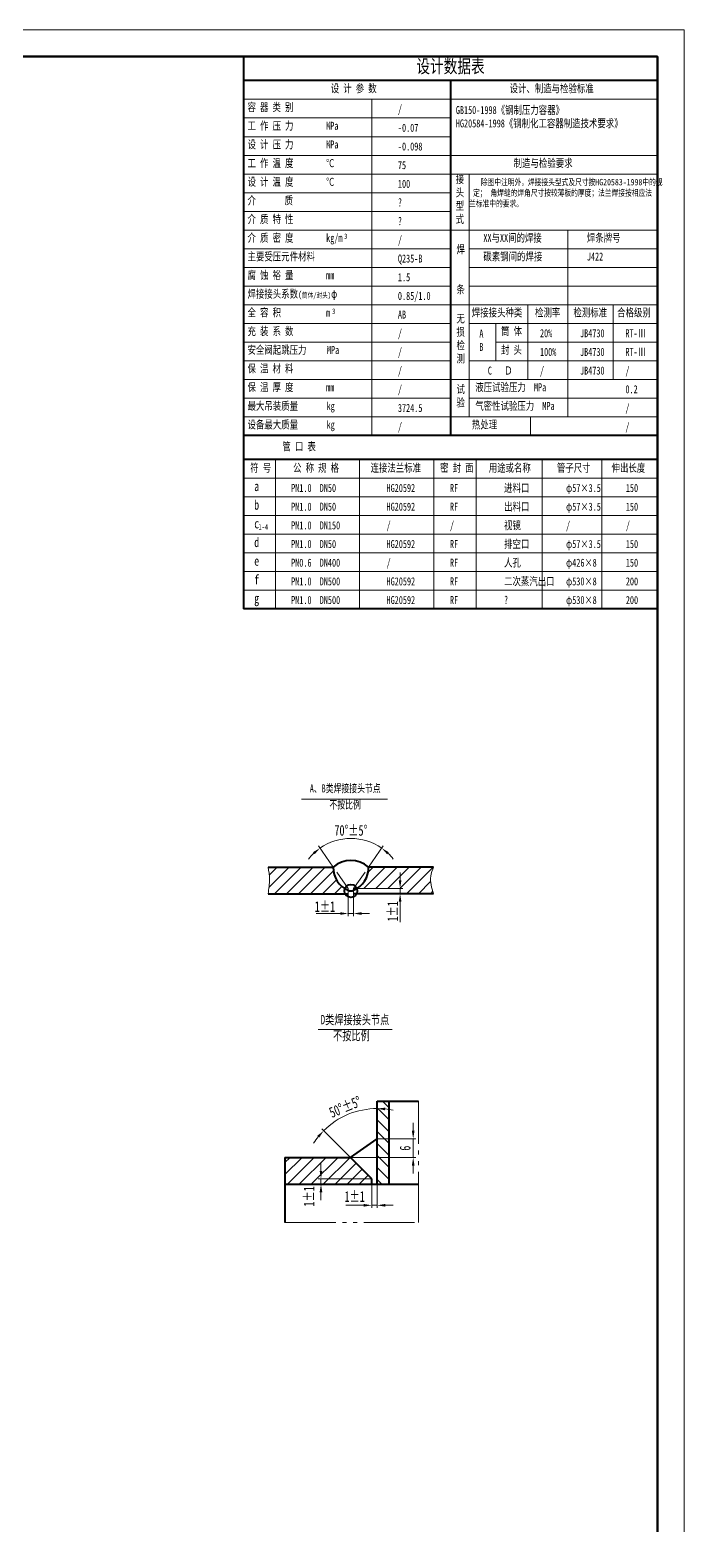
# Model space of a CAD drawing. Extents: x 588 to 17114, y -11774 to 841.
# Drawn here: x 13439 to 17114, y -7565 to 841 of the extents above; entities that cross this region are included whole.
import ezdxf

# ---------------------------------------------------------------- set-up
doc = ezdxf.new("R2010")
doc.units = 0
doc.header["$LTSCALE"] = 10
doc.header["$PDMODE"] = 1
doc.linetypes.add('JXX-L', pattern=[2.9499999999999997, 1.9, -0.25, 0.15, -0.25, 0.15, -0.25])
doc.linetypes.add('XX-L', pattern=[1.25, 0.75, -0.5])
doc.layers.get('Defpoints').update_dxf_attribs({"linetype": 'CONTINUOUS'})
for name, color, linetype, lineweight in [('A 粗实线', 1, 'CONTINUOUS', 40), ('B 细实线', 7, 'CONTINUOUS', 18), ('C 文 字', 2, 'CONTINUOUS', 20), ('G 长虚线', 6, 'XX-L', 20), ('I 长双点线', 3, 'JXX-L', 18), ('J 标注尺寸', 2, 'CONTINUOUS', 18)]:
    doc.layers.add(name, color=color, linetype=linetype, lineweight=lineweight)
doc.styles.add('HZTXT', font='SIMFANG.TTF', dxfattribs={"width": 0.75})
doc.styles.get("Standard").update_dxf_attribs({"font": 'SIMFANG.TTF'})
doc.styles.add('style2', font='SIMFANG.TTF', dxfattribs={"width": 0.7})
doc.styles.add('标题中文', font='SIMFANG.TTF', dxfattribs={"width": 0.7})
doc.dimstyles.new('通用标注4.0', dxfattribs={"dimscale": 15, "dimtxt": 3, "dimasz": 2.2, "dimexe": 1, "dimexo": 0, "dimgap": 1, "dimtad": 1, "dimdec": 0, "dimzin": 0, "dimdsep": 46, "dimtxsty": 'Standard', "dimcen": 0, "dimadec": 0, "dimazin": 0, "dimtfac": 0.375, "dimtdec": 0, "dimtmove": 2, "dimatfit": 3, "dimfxl": 0, "dimtzin": 0, "dimarcsym": 0})

# ---------------------------------------------------------------- blocks, each defined once
blk = doc.blocks.new('*D20')
at = {"layer": 'Defpoints', "color": 0}
for p in [(3057.883918135711, 4137.645602098165), (3047.205497225733, 4127.329979971777), (3060.40881783709, 4127.329979971777), (3052.807157531412, 4119.329979971777), (3054.807157531412, 4119.329979971777)]:
    blk.add_point(p, dxfattribs=at)
at = {"layer": 'J 标注尺寸', "color": 0, "lineweight": -2}
for p, q in [((3047.205497225733, 4127.329979971777), (3041.670125989236, 4135.235309369756)), ((3060.40881783709, 4127.329979971777), (3065.944189073587, 4135.235309369756))]:
    blk.add_line(p, q, dxfattribs=at)
for start, end in [(54.99999999999565, 125.0000000000044), (133.5339302520783, 142.0678605041521), (37.93213949584797, 46.46606974792181)]:
    blk.add_arc((3053.807157531412, 4117.901831965035), 20.16026875055566, start, end, dxfattribs=at)
at = {"layer": 'J 标注尺寸', "color": 0}
for points in [[(3039.604619324006, 4132.904456170163), (3040.237553920406, 4132.130250902369), (3042.243702425587, 4134.416157325467)], [(3067.376761142417, 4132.130250902369), (3068.009695738817, 4132.904456170163), (3065.370612637236, 4134.416157325467)]]:
    blk.add_solid(points, dxfattribs=at)
at = {"layer": 'J 标注尺寸', "color": 0, "insert": (3053.807157531412, 4141.062100715591), "char_height": 4, "attachment_point": 5, "style": 'style2'}
blk.add_mtext('{\\f仿宋_GB2312|b0|i0|c134|p49;70°±5°}', dxfattribs=at)
blk = doc.blocks.new('*D23')
at = {"layer": 'Defpoints', "color": 0}
for p in [(3237.529882554551, 4833.701037508146), (3244.866875172898, 4832.923096402701), (3234.866875172898, 4816.319008281709), (3242.866875172898, 4808.319008281709), (3244.866875172898, 4806.319008281708)]:
    blk.add_point(p, dxfattribs=at)
at = {"layer": 'J 标注尺寸', "color": 0, "lineweight": -2}
for p, q in [((3244.866875172898, 4832.923096402701), (3244.866875172899, 4835.666970911132)), ((3234.866875172898, 4816.319008281709), (3224.114731783625, 4827.071151670984))]:
    blk.add_line(p, q, dxfattribs=at)
for start, end in [(89.99999999999905, 134.9999999999966), (77.86737145388587, 83.93368572694246), (141.0663142730532, 147.1326285461097)]:
    blk.add_arc((3244.866875172898, 4806.319008281709), 28.34796262942333, start, end, dxfattribs=at)
at = {"layer": 'J 标注尺寸', "color": 0}
for points in [[(3247.836215487091, 4834.008929804123), (3247.889129342651, 4835.00752888478), (3244.866875172899, 4834.666970911132)], [(3222.443971294357, 4824.46779932445), (3223.187503222061, 4823.799098888917), (3224.821838564812, 4826.364044889798)]]:
    blk.add_solid(points, dxfattribs=at)
at = {"layer": 'J 标注尺寸', "color": 0, "insert": (3232.870529236219, 4835.280749340962), "char_height": 4, "attachment_point": 5, "rotation": 22.499999999999368, "style": 'style2'}
blk.add_mtext('{\\f仿宋_GB2312|b0|i0|c134|p49;50°±5°}', dxfattribs=at)
blk = doc.blocks.new('*D22')
at = {"layer": 'Defpoints', "color": 0}
for p in [(3244.866875172898, 4823.321083663805), (3258.347866930999, 4823.321083663805), (3234.866875172899, 4816.319008281709)]:
    blk.add_point(p, dxfattribs=at)
at = {"layer": 'J 标注尺寸', "color": 0, "lineweight": -2}
for p, q in [((3258.347866930999, 4826.321083663805), (3258.347866930999, 4829.321083663805)), ((3244.866875172898, 4823.321083663805), (3259.347866930999, 4823.321083663805)), ((3258.347866930999, 4816.319008281709), (3258.347866930999, 4823.321083663805)), ((3234.866875172899, 4816.319008281709), (3259.347866930999, 4816.319008281709)), ((3258.347866930999, 4813.319008281709), (3258.347866930999, 4810.319008281709))]:
    blk.add_line(p, q, dxfattribs=at)
at = {"layer": 'J 标注尺寸', "color": 0}
for points in [[(3257.847866930999, 4826.321083663805), (3258.847866930999, 4826.321083663805), (3258.347866930999, 4823.321083663805)], [(3257.847866930999, 4813.319008281709), (3258.847866930999, 4813.319008281709), (3258.347866930999, 4816.319008281709)]]:
    blk.add_solid(points, dxfattribs=at)
at = {"layer": 'J 标注尺寸', "color": 0, "insert": (3255.347866930998, 4819.820045972758), "char_height": 4, "attachment_point": 5, "rotation": 90, "style": 'style2'}
blk.add_mtext('6', dxfattribs=at)
blk = doc.blocks.new('A、B类焊接接头节点')
at = {"layer": 'J 标注尺寸'}
h = blk.add_hatch(dxfattribs=at)
h.set_pattern_fill('ANSI31', color=256, style=0)
h.set_pattern_definition([(45, (-3052.83468107322, -4119.501599075016), (-2.245064030267288, 2.245064030267288), [])])
edge = h.paths.add_edge_path()
edge.add_arc((0.9724764581915222, -1.109201533366104), 2.410373919064113, 180, 206.1529425672991, ccw=False)
edge.add_arc((0.9724764581915228, -1.109201533366103), 2.410373919064114, 158.9896631412668, 180, ccw=False)
edge.add_arc((3.425507529766036, 7.49942255827591), 9.060664960463033, 177.919350547366, 238.729860753278, ccw=False)
edge.add_line((-5.629183847487184, 7.828380896760791), (-30.02752354180847, 7.828380896760791))
edge.add_spline(control_points=[(-30.02752354180848, 7.828380896760791), (-29.77489933522884, 6.322001552556685), (-29.2168478361109, 2.994381992039052), (-29.74077360850242, -0.3443157079173034), (-30.02752354180848, -2.171619103239209)], knot_values=[0, 0, 0, 0, 4.553085131909655, 10.0578484456397, 10.0578484456397, 10.0578484456397, 10.0578484456397], degree=3, periodic=0)
edge.add_line((-30.02752354180847, -2.171619103239209), (-1.191125015492904, -2.171619103239209))
edge = h.paths.add_edge_path()
edge.add_line((19.42080517950308, -0.171619103239209), (19.42080517950308, -2.171619103239209))
edge.add_line((19.42080517950308, -2.171619103239209), (20.42080517950308, -2.171619103239209))
edge.add_line((20.42080517950308, -2.171619103239209), (31.97247645819152, -2.171619103239209))
edge.add_spline(control_points=[(31.97247645819152, -2.171619103239209), (31.25895520104405, 0.07102048241540615), (30.17200279387998, 3.487376297477567), (31.51208168879566, 6.718353101825414), (31.97247645819152, 7.828380896760791)], knot_values=[0, 0, 0, 0, 6.737565344485811, 10.26376270678672, 10.26376270678672, 10.26376270678672, 10.26376270678672], degree=3, periodic=0)
edge.add_line((31.97247645819152, 7.828380896760791), (7.574136763870229, 7.828380896760791))
edge.add_arc((-1.480554613382994, 7.499422558275914), 9.060664960463034, -57.84712910257002, 2.0806494526340202, ccw=False)
edge.add_line((3.341350544649661, -0.1716191032392089), (19.42080517950308, -0.171619103239209))
at = {"layer": 'A 粗实线'}
for p, q in [((-30.02752354180848, 7.828380896760791), (-5.629183847487184, 7.828380896760791)), ((31.97247645819152, 7.828380896760791), (7.574136763870229, 7.828380896760791)), ((-30.02752354180848, -2.171619103239209), (-0.0275235418084776, -2.171619103239209)), ((31.97247645819152, -2.171619103239209), (1.972476458191522, -2.171619103239209))]:
    blk.add_line(p, q, dxfattribs=at)
blk.add_circle((0.9724764581915224, -1.109201533366104), 2.410373919064114, dxfattribs=at)
for centre, radius, start, end in [((3.425507529766037, 7.49942255827591), 9.060664960463033, 177.9193505474088, 247.5980844388618), ((0.9724764581915224, 0.431326579285269), 9.914551496021247, 48.25199659378093, 131.7480034062191), ((-1.480554613382992, 7.49942255827591), 9.060664960463033, 292.4019155611382, 2.080649452591131), ((0.9724764581915224, 1.164279305239688), 2.273480838605612, 243.9054237838305, 296.0945762161695)]:
    blk.add_arc(centre, radius, start, end, dxfattribs=at)
at = {"layer": 'G 长虚线'}
for p, q in [((-0.0275235418084776, -0.1716191032392089), (-5.629183847487184, 7.828380896760791)), ((1.972476458191522, -0.1716191032392089), (7.574136763870229, 7.828380896760791)), ((-0.0275235418084776, -2.171619103239209), (-0.0275235418084776, -0.1716191032392089)), ((1.972476458191522, -2.171619103239209), (1.972476458191522, -0.1716191032392089))]:
    blk.add_line(p, q, dxfattribs=at)
at = {"layer": 'J 标注尺寸'}
for p, q in [((-17.45923061490248, 33.33245176859782), (14.67352537791157, 33.33245176859782)), ((19.42080517950308, 2.828380896760791), (19.42080517950308, 5.828380896760791)), ((-0.0275235418084776, -2.171619103239209), (-0.0275235418084776, -10.59177609030485)), ((1.972476458191522, -0.1716191032392089), (20.42080517950308, -0.1716191032392089)), ((1.972476458191522, -2.171619103239209), (20.42080517950308, -2.171619103239209)), ((1.972476458191522, -2.171619103239209), (1.972476458191522, -10.59177609030485)), ((19.42080517950308, -0.1716191032392089), (19.42080517950308, -2.171619103239209)), ((19.42080517950308, -5.171619103239209), (19.42080517950308, -12.78566047887034)), ((-3.027523541808478, -9.591776090304847), (-12.06837029403323, -9.591776090304847)), ((1.972476458191522, -9.591776090304847), (-0.0275235418084776, -9.591776090304847)), ((4.972476458191522, -9.591776090304847), (7.972476458191522, -9.591776090304847))]:
    blk.add_line(p, q, dxfattribs=at)
for points in [[(-30.02752354180848, 7.828380896760791), (-29.49137839366449, 3.30697264284936), (-30.02752354180848, -2.171619103239209)], [(31.97247645819152, 7.828380896760791), (30.87775968063943, 4.476416843426705), (31.97247645819152, -2.171619103239209)]]:
    blk.add_spline(points, degree=3, dxfattribs=at)
for points in [[(18.92080517950308, 2.828380896760791), (19.92080517950308, 2.828380896760791), (19.42080517950308, -0.1716191032392089)], [(18.92080517950308, -5.171619103239209), (19.92080517950308, -5.171619103239209), (19.42080517950308, -2.171619103239209)], [(-3.027523541808478, -9.091776090304847), (-3.027523541808478, -10.09177609030485), (-0.0275235418084776, -9.591776090304847)], [(4.972476458191522, -9.091776090304847), (4.972476458191522, -10.09177609030485), (1.972476458191522, -9.591776090304847)]]:
    blk.add_solid(points, dxfattribs=at)
at = {"layer": 'J 标注尺寸', "char_height": 3, "width": 62.1, "attachment_point": 1, "style": '标题中文'}
for s, insert in [('A、B类焊接接头节点', (-14.39898569278739, 38.83549824427791)), ('不按比例', (-7.054353004084987, 32.72100108746417))]:
    blk.add_mtext(s, dxfattribs=dict(at, insert=insert))
at = {"layer": 'J 标注尺寸', "insert": (-8.743528309725662, -6.985362863139017), "char_height": 4, "attachment_point": 5, "style": 'style2'}
blk.add_mtext('{\\f仿宋_GB2312|b0|i0|c134|p49;1±1}', dxfattribs=at)
at = {"layer": 'J 标注尺寸', "insert": (16.61660408829994, -8.731458114535599), "char_height": 4, "attachment_point": 5, "rotation": 90, "style": 'style2'}
blk.add_mtext('{\\f仿宋_GB2312|b0|i0|c134|p49;1±1}', dxfattribs=at)
at = {"layer": 'J 标注尺寸'}
dim = blk.add_angular_dim_2l(base=(5.049237062490647, 18.1440030231488), line1=((-0.0275235418084776, -0.1716191032392089), (-5.629183847487184, 7.828380896760791)), line2=((1.972476458191522, -0.1716191032392089), (7.574136763870229, 7.828380896760791)), text='{\\f仿宋_GB2312|b0|i0|c134|p49;70°±5°}', dimstyle='通用标注4.0', dxfattribs=at)
dim.commit()
dim.dimension.update_dxf_attribs({"geometry": '*D20', "text_midpoint": (0.9724764581915224, 21.56050164057433), "insert": (-3052.83468107322, -4119.501599075016)})
blk = doc.blocks.new('D类焊接接头节点')
at = {"layer": 'J 标注尺寸'}
h = blk.add_hatch(dxfattribs=at)
h.set_pattern_fill('ANSI31', color=256, angle=90, style=0)
h.set_pattern_definition([(135, (-3239.866875172898, -4819.820045972758), (-2.245064030267288, -2.245064030267288), [])])
h.paths.add_polyline_path([(9.5, 17.6751788846459), (5, 17.6751788846459), (5, -13.50103769104862), (9.5, -13.50103769104862)])
h = blk.add_hatch(dxfattribs=at)
h.set_pattern_fill('ANSI31', color=256, style=0)
h.set_pattern_definition([(45, (-3239.866875172898, -4819.820045972758), (-2.245064030267288, 2.245064030267288), [])])
h.paths.add_polyline_path([(-29.53674107769621, -3.501037691048623), (-29.53674107769621, -13.50103769104862), (-16.05367463827133, -13.50103769104862), (-16.05367463827133, -11.50103769104862), (3.000000000000455, -11.50103769104862), (-4.999999999999544, -3.501037691048623)])
h.paths.add_polyline_path([(3, -13.50103769104862), (3, -11.50103769104862), (-16.05367463827133, -11.50103769104862), (-16.05367463827133, -13.50103769104862)])
at = {"layer": 'A 粗实线'}
for p, q in [((5, 17.6751788846459), (20.46345910245145, 17.6751788846459)), ((5, -13.50103769104862), (5, 17.6751788846459)), ((9.5, -13.50103769104862), (9.5, 17.6751788846459)), ((-4.999999999999545, -3.501037691048623), (5, 3.501037691047713)), ((-29.53674107769621, -3.501037691048623), (-29.53674107769621, -27.88196099332527)), ((-29.53674107769621, -3.501037691048623), (-4.999999999999545, -3.501037691048623)), ((3.000000000000455, -11.50103769104862), (-4.999999999999545, -3.501037691048623)), ((-29.53674107769621, -13.50103769104862), (5, -13.50103769104862)), ((3, -13.50103769104862), (3, -11.50103769104862)), ((5, -13.50103769104862), (20.46345910245145, -13.50103769104862))]:
    blk.add_line(p, q, dxfattribs=at)
at = {"layer": 'I 长双点线'}
for p, q in [((20.46345910245145, -27.88196099332527), (20.46345910245145, 17.6751788846459)), ((-29.53674107769621, -27.88196099332527), (20.46345910245191, -27.88196099332527))]:
    blk.add_line(p, q, dxfattribs=at)
at = {"layer": 'J 标注尺寸'}
for p, q in [((-17.09550206171116, 44.44535657877896), (10.60261358208663, 44.44535657877896)), ((-16.05367463827133, -8.501037691048623), (-16.05367463827133, -5.501037691048623)), ((3.000000000000455, -11.50103769104862), (-17.05367463827133, -11.50103769104862)), ((3.000000000000455, -13.50103769104862), (-17.05367463827133, -13.50103769104862)), ((-16.05367463827133, -11.50103769104862), (-16.05367463827133, -13.50103769104862)), ((-16.05367463827133, -16.50103769104862), (-16.05367463827133, -19.50103769104862)), ((3, -13.50103769104862), (3, -22.4067950646695)), ((5, -13.50103769104862), (5, -22.4067950646695)), ((0, -21.4067950646695), (-6.736571717381594, -21.4067950646695)), ((5, -21.4067950646695), (3, -21.4067950646695)), ((8, -21.4067950646695), (11, -21.4067950646695))]:
    blk.add_line(p, q, dxfattribs=at)
for points in [[(-16.55367463827133, -8.501037691048623), (-15.55367463827133, -8.501037691048623), (-16.05367463827133, -11.50103769104862)], [(-16.55367463827133, -16.50103769104862), (-15.55367463827133, -16.50103769104862), (-16.05367463827133, -13.50103769104862)], [(0, -20.9067950646695), (0, -21.9067950646695), (3, -21.4067950646695)], [(8, -20.9067950646695), (8, -21.9067950646695), (5, -21.4067950646695)]]:
    blk.add_solid(points, dxfattribs=at)
at = {"layer": 'J 标注尺寸', "char_height": 3.5, "width": 51, "attachment_point": 1, "style": 'style2'}
for s, insert in [('D{\\f仿宋_GB2312|b0|i0|c134|p49;类焊接接头节点}', (-16.14644854581275, 49.94362858592831)), ('{\\f仿宋_GB2312|b0|i0|c134|p49;不按比例}', (-11.5092115260486, 43.93366311076716))]:
    blk.add_mtext(s, dxfattribs=dict(at, insert=insert))
at = {"layer": 'J 标注尺寸', "insert": (-20.55367463827179, -18.07682058142836), "char_height": 4, "attachment_point": 5, "rotation": 90, "style": 'style2'}
blk.add_mtext('{\\f仿宋_GB2312|b0|i0|c134|p49;1±1}', dxfattribs=at)
at = {"layer": 'J 标注尺寸', "insert": (-3.407385127946327, -18.11277421253726), "char_height": 4, "attachment_point": 5, "style": 'style2'}
blk.add_mtext('{\\f仿宋_GB2312|b0|i0|c134|p49;1±1}', dxfattribs=at)
at = {"layer": 'J 标注尺寸'}
dim = blk.add_angular_dim_2l(base=(-2.336992618347722, 13.8809915353886), line1=((5, -13.50103769104862), (5, 13.10305042994332)), line2=((3.000000000000455, -11.50103769104862), (-4.999999999999545, -3.501037691048623)), text='{\\f仿宋_GB2312|b0|i0|c134|p49;50°±5°}', dimstyle='通用标注4.0', dxfattribs=at)
dim.commit()
dim.dimension.update_dxf_attribs({"geometry": '*D23', "text_midpoint": (-6.996345936679973, 15.46070336820412), "insert": (-3239.866875172898, -4819.820045972758)})
dim = blk.add_linear_dim(base=(18.48099175810057, 3.501037691047713), p1=(-4.999999999999545, -3.501037691048623), p2=(5, 3.501037691047713), angle=90, text='6', dimstyle='通用标注4.0', dxfattribs=at)
dim.commit()
dim.dimension.update_dxf_attribs({"geometry": '*D22', "text_midpoint": (15.48099175810012, 0), "insert": (-3239.866875172898, -4819.820045972758)})

msp = doc.modelspace()

# ---------------------------------------------------------------- linework, layer by layer
at = {"layer": 'A 粗实线'}
for p, q in [((14639.09056696443, 691), (14639.09056696443, -2414.252587738025)), ((16964.09056696443, 555.747412261973), (14639.09056696443, 555.747412261973)), ((15801.59056696443, 555.747412261973), (15801.59056696443, -1439.252587738027)), ((16964.09056696443, -1439.252587738027), (14639.09056696443, -1439.252587738027)), ((16964.09056696443, -1574.252587738027), (14639.09056696443, -1574.252587738027)), ((16964.09056696443, -2414.252587738027), (14639.09056696443, -2414.252587738027))]:
    msp.add_line(p, q, dxfattribs=at)
at = {"layer": 'A 粗实线', "color": 5, "lineweight": 120}
msp.add_lwpolyline([(16964.09056696443, -11624), (16964.09056696443, 691), (8579.090566964442, 691), (8579.090566964442, -11624)], close=True, dxfattribs=at)
at = {"layer": 'B 细实线'}
for p, q in [((16964.09056696443, 450.747412261973), (14639.09056696443, 450.747412261973)), ((15359.09056696443, 450.747412261973), (15359.09056696443, -1439.252587738027)), ((15801.59056696443, 345.747412261973), (14639.09056696443, 345.747412261973)), ((15801.59056696443, 240.747412261973), (14639.09056696443, 240.747412261973)), ((16964.09056696443, 135.747412261973), (14639.09056696443, 135.747412261973)), ((16964.09056696443, 30.74741226197295), (14639.09056696443, 30.74741226197295)), ((15906.59056696443, 30.74741226197295), (15906.59056696443, -1334.252587738027)), ((15801.59056696443, -74.25258773802705), (14639.09056696443, -74.25258773802705)), ((15801.59056696443, -179.252587738027), (14639.09056696443, -179.252587738027)), ((15906.59056696443, -284.2525877380272), (14639.09056696443, -284.2525877380272)), ((16964.09056696443, -284.2525877380272), (15906.59056696443, -284.2525877380272)), ((16461.59056696443, -284.2525877380272), (16461.59056696443, -1334.252587738025)), ((15801.59056696443, -389.2525877380272), (14639.09056696443, -389.2525877380272)), ((16964.09056696443, -389.2525877380272), (15906.59056696443, -389.2525877380272)), ((15801.59056696443, -494.2525877380272), (14639.09056696443, -494.2525877380272)), ((16964.09056696443, -494.2525877380272), (15906.59056696443, -494.2525877380272)), ((15801.59056696443, -599.2525877380272), (14639.09056696443, -599.2525877380272)), ((16964.09056696443, -599.2525877380272), (15906.59056696443, -599.2525877380272)), ((16964.09056696443, -704.2525877380272), (14639.09056696443, -704.2525877380272)), ((16236.59056696443, -704.2525877380272), (16236.59056696443, -1124.252587738025)), ((16716.59056696443, -704.2525877380272), (16716.59056696443, -1124.252587738025)), ((15801.59056696443, -809.2525877380272), (14639.09056696443, -809.2525877380272)), ((16964.09056696443, -809.2525877380272), (15906.59056696443, -809.2525877380272)), ((16056.59056696443, -809.2525877380272), (16056.59056696443, -1019.252587738027)), ((15801.59056696443, -914.2525877380272), (14639.09056696443, -914.2525877380272)), ((16964.09056696443, -914.2525877380272), (16056.59056696443, -914.2525877380253)), ((15801.59056696443, -1019.252587738027), (14639.09056696443, -1019.252587738027)), ((16964.09056696443, -1019.252587738027), (15906.59056696443, -1019.252587738027)), ((16964.09056696443, -1124.252587738027), (14639.09056696443, -1124.252587738027)), ((15801.59056696443, -1229.252587738027), (14639.09056696443, -1229.252587738027)), ((16964.09056696443, -1229.252587738027), (15906.59056696443, -1229.252587738027)), ((16964.09056696443, -1334.252587738027), (14639.09056696443, -1334.252587738027)), ((16251.08260905436, -1334.252587738027), (16251.08260905436, -1439.252587738025)), ((14819.09056696443, -1574.252587738027), (14819.09056696443, -2414.252587738027)), ((15290.11326613583, -1574.252587738027), (15290.11326613583, -2414.252587738027)), ((15709.12384015401, -1574.252587738027), (15709.12384015401, -2414.252587738027)), ((15946.12657541167, -1574.252587738027), (15946.12657541167, -2414.252587738027)), ((16317.12539128908, -1574.252587738027), (16317.12539128908, -2414.252587738027)), ((16652.11620567101, -1574.252587738027), (16652.11620567101, -2414.252587738027)), ((16964.09056696443, -1679.252587738027), (14639.09056696443, -1679.252587738027)), ((16964.09056696443, -1784.252587738027), (14639.09056696443, -1784.252587738027)), ((16964.09056696443, -1889.252587738027), (14639.09056696443, -1889.252587738027)), ((16964.09056696443, -1994.252587738027), (14639.09056696443, -1994.252587738027)), ((16964.09056696443, -2099.252587738027), (14639.09056696443, -2099.252587738027)), ((16964.09056696443, -2204.252587738027), (14639.09056696443, -2204.252587738027)), ((16964.09056696443, -2309.252587738027), (14639.09056696443, -2309.252587738027))]:
    msp.add_line(p, q, dxfattribs=at)
msp.add_lwpolyline([(17114.09056696443, -11774), (17114.09056696443, 841), (8204.090566964442, 841), (8204.090566964442, -11774)], close=True, dxfattribs=at)

# ---------------------------------------------------------------- block references
at = {"layer": 'C 文 字', "xscale": 15, "yscale": 15}
for name, p in [('A、B类焊接接头节点', (15227.54296936014, -3982.983566443516)), ('D类焊接接头节点', (15314.96046986208, -5446.004816691449))]:
    msp.add_blockref(name, p, dxfattribs=at)

# ---------------------------------------------------------------- texts
at = {"layer": 'C 文 字', "attachment_point": 1, "style": 'HZTXT'}
for s, insert, char_height, width in [('设计数据表', (15610.35753390293, 673.9800035386234), 75, 1162.5), ('设 计 参 数', (15128.98405419604, 534.4724166852866), 45, 720), ('设计、制造与检验标准', (16133.86616204279, 534.4724166852866), 45, 720), ('容 器 类 别', (14661.73330219623, 429.4724166852866), 45, 720), ('/', (15506.48293860196, 418.1446196017005), 45, 720), ('GB150-1998《钢制压力容器》\\PHG20584-1998《钢制化工容器制造技术要求》\\P ', (15831.83283497029, 412.9884713523024), 45, 1162.5), ('工 作 压 力        MPa', (14661.73330219623, 324.4724166852866), 45, 720), ('-0.07', (15506.48293860196, 313.1446196017005), 45, 720), ('设 计 压 力        MPa', (14661.73330219623, 219.4724166852866), 45, 720), ('-0.098', (15506.48293860196, 208.1446196017005), 45, 720), ('工 作 温 度        ℃', (14661.73330219623, 114.4724166852866), 45, 720), ('75', (15506.48293860196, 103.1446196017005), 45, 720), (' 制造与检验要求', (16133.86616204279, 114.4724166852866), 45, 720), ('设 计 温 度        ℃', (14661.73330219623, 9.47241668528659), 45, 720), ('接\\P头\\P型\\P式', (15831.05195930903, 24.57587823846734), 45, 720), ('   除图中注明外，焊接接头型式及尺寸按HG20583-1998中的规\\P 定； 角焊缝的焊角尺寸按较薄板的厚度；法兰焊接按相应法兰标准中的要求。', (15906.59056696444, 3.143017958102064), 36, 1057.5), ('100', (15506.48293860196, -1.85538039829953), 45, 720), ('介       质', (14661.73330219623, -95.52758331471341), 45, 720), ('?', (15506.48293860196, -106.8553803982995), 45, 720), ('介 质 特 性', (14661.73330219623, -200.5275833147134), 45, 720), ('?', (15506.48293860196, -211.8553803982995), 45, 720), ('介 质 密 度        kg/m', (14661.73330219623, -305.5275833147134), 45, 720), ('3', (15204.38041706457, -304.1642633116207), 30, 720), ('/', (15506.48293860196, -316.8553803982995), 45, 720), ('XX与XX间的焊接', (15986.57988797844, -305.5275833147116), 45, 720), ('焊条牌号', (16568.04179587947, -305.5275833147134), 45, 720), ('主要受压元件材料', (14661.73330219623, -410.5275833147116), 45, 720), ('焊\\P\\P\\P条', (15835.36813939409, -370.5708189583274), 45, 720), ('碳素钢间的焊接', (15986.57988797844, -410.5275833147116), 45, 720), ('J422', (16568.04179587947, -410.5275833147134), 45, 720), ('Q235-B', (15506.48293860196, -421.8553803982977), 45, 720), ('腐 蚀 裕 量        mm', (14661.73330219623, -515.5275833147116), 45, 720), ('1.5', (15506.48293860196, -526.8553803982977), 45, 720), ('焊接接头系数{\\H0.8333x;(\\H0.8x;筒体/封头)}φ{\\H0.8333x;        } ', (14661.73330219623, -620.5275833147116), 45, 720), ('0.85/1.0', (15506.48293860196, -631.8553803982977), 45, 720), ('全 容 积           m', (14661.73330219623, -725.5275833147116), 45, 720), ('3', (15136.58370737225, -725.3019561156034), 30, 720), ('AB', (15506.48293860196, -736.8553803982977), 45, 720), ('焊接接头种类', (15921.61227033201, -725.5275833147134), 45, 720), ('检测率', (16276.95937902523, -725.5275833147134), 45, 720), ('检测标准', (16492.43602372608, -725.5275833147134), 45, 720), ('合格级别', (16738.15473215522, -725.5275833147134), 45, 720), ('充 装 系 数', (14661.73330219623, -830.5275833147116), 45, 720), ('/', (15506.48293860196, -841.8553803982977), 45, 720), ('无\\P损\\P检\\P测', (15835.36813939412, -759.5108597547878), 45, 720), ('筒 体', (16085.61850298836, -830.5275833147134), 45, 720), ('A\\PB', (15963.89813590463, -843.4558264160623), 45, 720), ('20%', (16304.59680634375, -841.8553803982977), 45, 720), ('JB4730', (16529.59680634375, -841.8553803982977), 45, 720), ('RT-Ⅲ', (16784.59680634375, -841.8553803982977), 45, 720), ('安全阀起跳压力     MPa', (14661.73330219623, -935.5275833147116), 45, 720), ('/', (15506.48293860196, -946.8553803982977), 45, 720), ('封 头', (16085.61850298836, -935.5275833147152), 45, 720), ('100%', (16304.59680634375, -946.8553803982977), 45, 720), ('JB4730', (16529.59680634375, -946.8553803982977), 45, 720), ('RT-Ⅲ', (16784.59680634375, -946.8553803982977), 45, 720), ('保 温 材 料', (14661.73330219623, -1040.527583314712), 45, 720), ('/', (15506.48293860196, -1051.855380398298), 45, 720), ('C   Ｄ', (16011.55175439997, -1051.855380398298), 45, 720), ('/', (16304.59680634375, -1051.855380398298), 45, 720), ('JB4730', (16529.59680634375, -1051.855380398298), 45, 720), ('/', (16784.59680634375, -1051.855380398298), 45, 720), ('保 温 厚 度        mm', (14661.73330219623, -1145.527583314712), 45, 720), ('/', (15506.48293860196, -1156.855380398298), 45, 720), ('试\\P验', (15835.36813939409, -1156.855380398298), 45, 720), ('液压试验压力  MPa', (15941.21638383091, -1145.527698125394), 45, 720), ('0.2 ', (16784.59680634375, -1156.855380398298), 45, 720), ('最大吊装质量       kg', (14661.73330219623, -1250.527583314712), 45, 720), ('气密性试验压力  MPa', (15941.21638383091, -1250.527698125394), 45, 720), ('/', (16784.59680634375, -1261.855380398298), 45, 720), ('3724.5', (15506.48293860196, -1261.855380398298), 45, 720), ('设备最大质量       kg', (14661.73330219623, -1355.527583314712), 45, 720), ('/', (15506.48293860196, -1366.855380398298), 45, 720), ('热处理', (15922.3147875844, -1355.527698125421), 45, 720), ('/', (16784.59680634375, -1366.855380398298), 45, 720), ('管 口 表', (14857.75565876599, -1478.825078363705), 45, 720), (' 符 号', (14653.70732088799, -1598.71407855824), 45, 720), ('公 称 规 格', (14917.72728480173, -1598.71407855824), 45, 720), ('连接法兰标准', (15352.74157392261, -1598.714078558238), 45, 720), ('密 封 面', (15743.74528902536, -1598.714078558236), 45, 720), ('用途或名称', (16016.75663861104, -1598.714078558238), 45, 720), ('管子尺寸', (16399.75839402362, -1598.714078558238), 45, 720), ('伸出长度', (16706.74255376768, -1598.714078558238), 45, 720), ('a', (14699.24235172881, -1697.375938930352), 53.99999999999999, 863.9999999999999), ('PN1.0  DN50', (14906.51151684372, -1711.855380398298), 45, 720), ('HG20592', (15442.63852625412, -1711.855380398298), 45, 720), ('RF', (15798.72287257934, -1711.855380398298), 45, 720), ('进料口', (16102.79488947378, -1711.855380398298), 45, 720), ('φ57×3.5', (16450.87727610891, -1711.855380398298), 45, 720), ('150', (16786.95692748636, -1711.855380398298), 45, 720), ('b', (14699.24235172884, -1802.375938930352), 53.99999999999999, 864), ('PN1.0  DN50', (14906.51151684372, -1816.855380398298), 45, 720), ('HG20592', (15442.63852625412, -1816.855380398298), 45, 720), ('RF', (15798.72287257934, -1816.855380398298), 45, 720), ('出料口', (16102.79488947378, -1816.855380398298), 45, 720), ('φ57×3.5', (16450.87727610891, -1816.855380398298), 45, 720), ('150', (16786.95692748636, -1816.855380398298), 45, 720), ('c', (14699.24235172881, -1907.375938930352), 53.99999999999999, 864), ('PN1.0  DN150', (14906.51151684372, -1921.855380398298), 45, 720), ('/', (15442.63852625412, -1921.855380398298), 45, 720), ('/', (15798.72287257934, -1921.855380398298), 45, 720), ('视镜', (16102.79488947378, -1921.855380398298), 45, 720), ('/', (16450.87727610891, -1921.855380398298), 45, 720), ('/', (16786.95692748636, -1921.855380398298), 45, 720), ('d ', (14699.24235172884, -2012.375938930352), 53.99999999999999, 864), ('PN1.0  DN50', (14906.51151684372, -2026.855380398298), 45, 720), ('HG20592', (15442.63852625412, -2026.855380398298), 45, 720), ('RF', (15798.72287257934, -2026.855380398298), 45, 720), ('排空口', (16102.79488947378, -2026.855380398298), 45, 720), ('φ57×3.5', (16450.87727610891, -2026.855380398298), 45, 720), ('150', (16786.95692748636, -2026.855380398298), 45, 720), ('e', (14699.24235172884, -2117.375938930352), 53.99999999999999, 864), ('PN0.6  DN400', (14906.51151684372, -2131.855380398298), 45, 720), ('/', (15442.63852625412, -2131.855380398298), 45, 720), ('RF', (15798.72287257934, -2131.855380398298), 45, 720), ('人孔', (16102.79488947378, -2131.855380398298), 45, 720), ('φ426×8', (16450.87727610891, -2131.855380398298), 45, 720), ('150', (16786.95692748636, -2131.855380398298), 45, 720), ('f', (14699.24235172881, -2222.375938930352), 53.99999999999999, 864), ('PN1.0  DN500', (14906.51151684372, -2236.855380398298), 45, 720), ('HG20592', (15442.63852625412, -2236.855380398298), 45, 720), ('RF', (15798.72287257934, -2236.855380398298), 45, 720), ('二次蒸汽出口', (16102.79488947378, -2236.855380398298), 45, 720), ('φ530×8', (16450.87727610891, -2236.855380398298), 45, 720), ('200', (16786.95692748636, -2236.855380398298), 45, 720), ('g', (14699.24235172884, -2327.375938930352), 53.99999999999999, 864), ('PN1.0  DN500', (14906.51151684372, -2341.855380398298), 45, 720), ('HG20592', (15442.63852625412, -2341.855380398298), 45, 720), ('RF', (15798.72287257934, -2341.855380398298), 45, 720), ('?', (16102.79488947378, -2341.855380398298), 45, 720), ('φ530×8', (16450.87727610891, -2341.855380398298), 45, 720), ('200', (16786.95692748636, -2341.855380398298), 45, 720)]:
    msp.add_mtext(s, dxfattribs=dict(at, insert=insert, char_height=char_height, width=width))
at = {"layer": 'J 标注尺寸', "style": '标题中文', "width": 0.7}
msp.add_text('1-4', height=31.5, dxfattribs=at).set_placement((14723.1748244115, -1969.11926794294))

doc.saveas('drawing.dxf')
